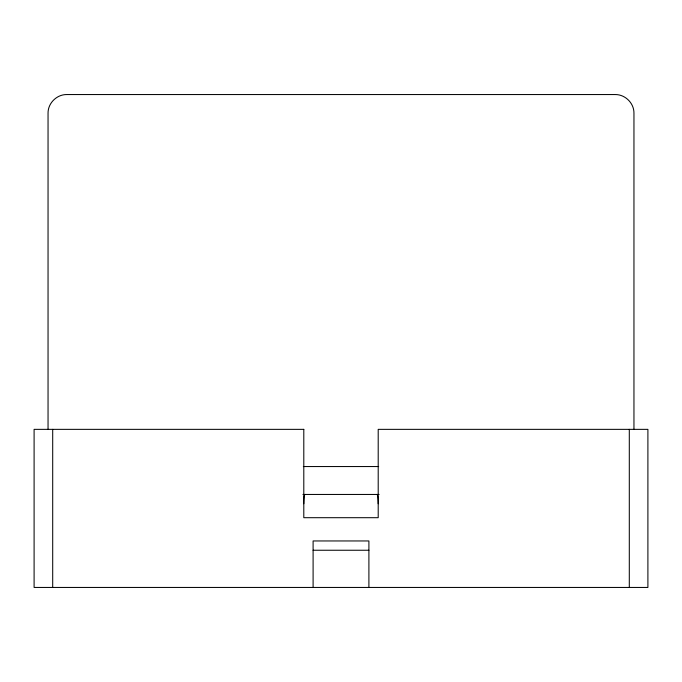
<?xml version="1.0" encoding="UTF-8"?>
<svg xmlns="http://www.w3.org/2000/svg" width="682" height="682" viewBox="0 0 682 682"><rect width="100%" height="100%" fill="white"/><g stroke="black" fill="none" stroke-linecap="round" stroke-linejoin="round"><path stroke-width="1.02" d="M303.328 466.548L378.672 466.548M302.944 494.45L379.107 494.45M313.098 550.246L368.902 550.246M633.953 429.549L633.953 113.152C634.09 103.144 625.164 94.389 615.19 94.551L66.81 94.551C56.836 94.389 47.911 103.144 48.047 113.152L48.047 429.549M629.298 429.353L629.298 587.449M368.902 587.449L368.902 540.954L313.098 540.954L313.098 587.449M52.702 429.353L52.702 587.449M376.984 494.45A9.301 1.211 -90 0 1 378.203 503.751M303.797 503.751A9.301 1.211 -90 0 1 305.016 494.45M303.797 429.353L34.1 429.353L34.1 587.449L647.9 587.449L647.9 429.353L378.203 429.353L378.203 517.698L303.797 517.698L303.797 429.353"/></g></svg>
